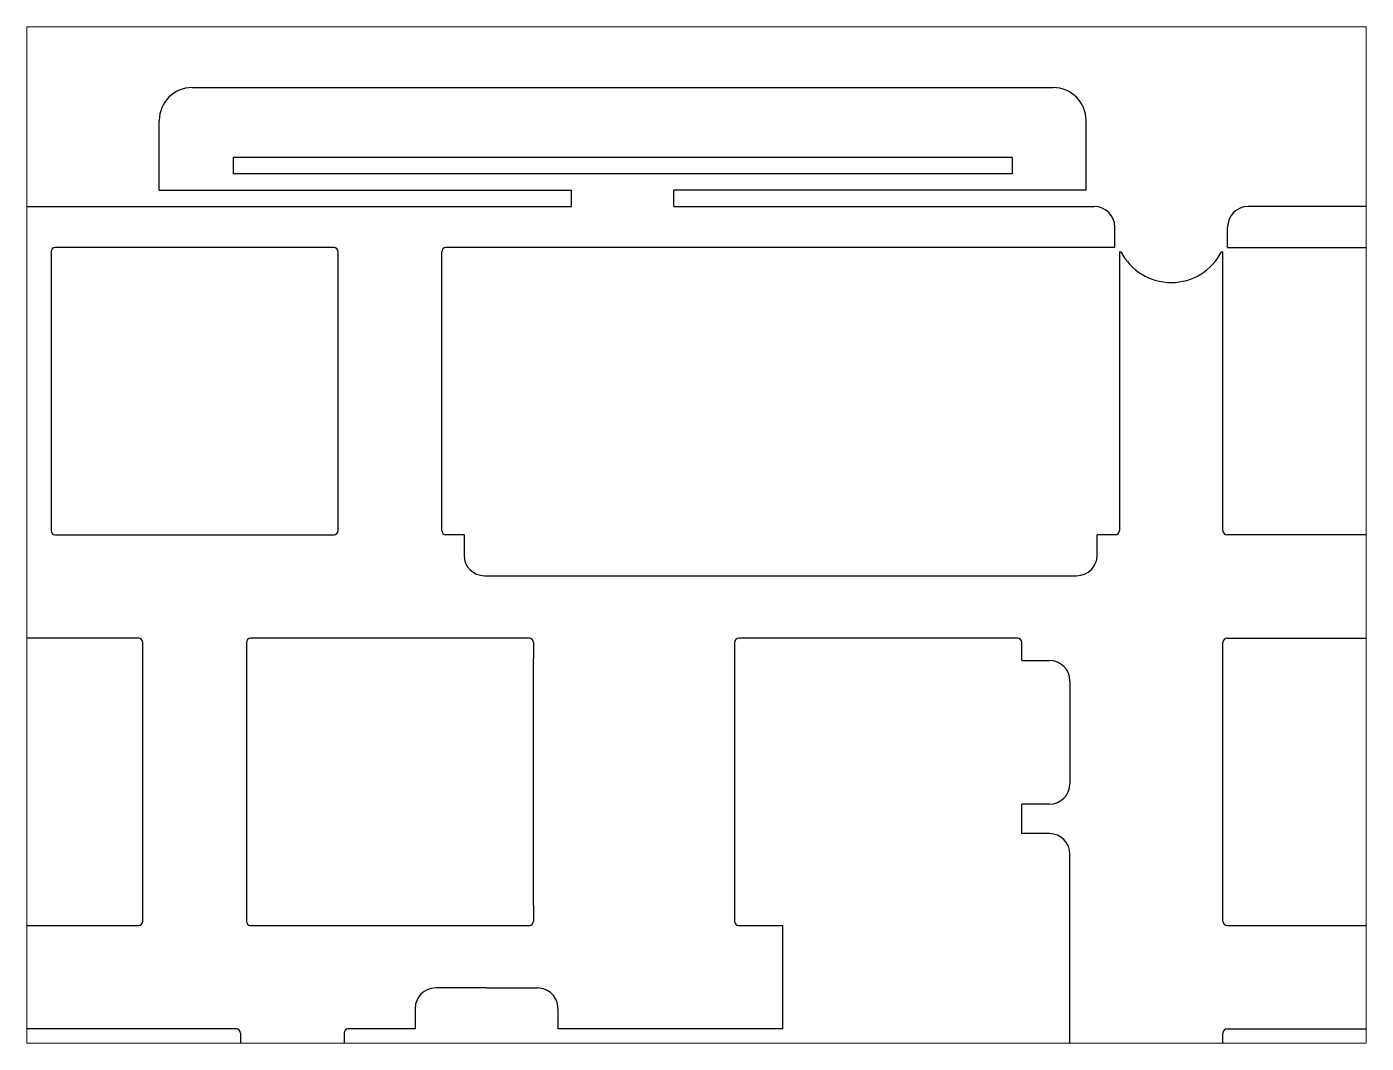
# Paper-space layout 'Layout1' of a CAD drawing. Header units: millimetres. Extents: x 26 to 231, y 20 to 176.
# The model-space entities are those that its viewports show. They can reach past a viewport. Long polylines and large blocks are cut down to what shows.
import ezdxf

# ---------------------------------------------------------------- set-up
doc = ezdxf.new("R2010")
doc.units = ezdxf.units.MM

msp = doc.modelspace()

# ---------------------------------------------------------------- linework, layer by layer
at = {"color": 7, "linetype": 'Continuous', "lineweight": 25}
for p, q in [((1947.478, 1451.606), (1989.478, 1451.606)), ((1945.878, 1446.606), (1945.878, 1450.006)), ((1991.078, 1446.606), (1991.078, 1450.006)), ((1987.478, 1448.206), (1949.478, 1448.206)), ((1949.478, 1448.206), (1949.478, 1447.406)), ((1987.478, 1448.206), (1987.478, 1447.406)), ((1987.478, 1447.406), (1949.478, 1447.406)), ((1945.878, 1446.606), (1965.978, 1446.606)), ((1965.978, 1445.806), (1965.978, 1446.606)), ((1970.978, 1445.806), (1970.978, 1446.606)), ((1991.078, 1446.606), (1970.978, 1446.606)), ((1901.378, 1445.806), (1965.978, 1445.806)), ((1970.978, 1445.806), (1991.478, 1445.806)), ((2011.753, 1445.806), (1998.978, 1445.806)), ((1992.478, 1443.806), (1992.478, 1444.806)), ((1997.978, 1443.806), (1997.978, 1444.806)), ((1940.603, 1443.606), (1940.603, 1430.006)), ((1954.403, 1443.806), (1940.803, 1443.806)), ((1954.603, 1430.006), (1954.603, 1443.606)), ((1959.653, 1430.006), (1959.653, 1443.606)), ((1992.478, 1443.806), (1959.853, 1443.806)), ((1992.703, 1443.606), (1992.703, 1430.006)), ((1992.703, 1443.606), (1992.776, 1443.606)), ((1997.68, 1443.606), (1997.753, 1443.606)), ((1997.753, 1430.006), (1997.753, 1443.606)), ((1997.978, 1443.806), (2011.553, 1443.806)), ((1940.803, 1429.806), (1954.403, 1429.806)), ((1960.74, 1429.806), (1959.853, 1429.806)), ((1960.74, 1429.806), (1960.74, 1428.806)), ((1991.616, 1428.806), (1991.616, 1429.806)), ((1992.503, 1429.806), (1991.616, 1429.806)), ((2011.553, 1429.806), (1997.953, 1429.806)), ((1961.74, 1427.806), (1990.616, 1427.806)), ((1944.878, 1424.756), (1931.278, 1424.756)), ((1963.928, 1424.756), (1950.328, 1424.756)), ((1987.738, 1424.756), (1974.138, 1424.756)), ((1997.953, 1424.756), (1998.745, 1424.756)), ((1998.753, 1424.756), (1998.745, 1424.756)), ((1998.753, 1424.756), (2010.753, 1424.756)), ((1945.078, 1410.956), (1945.078, 1424.556)), ((1950.128, 1424.556), (1950.128, 1410.956)), ((1964.128, 1424.556), (1964.128, 1423.762)), ((1973.938, 1424.556), (1973.938, 1410.956)), ((1987.938, 1423.823), (1987.938, 1424.556)), ((1997.753, 1410.956), (1997.753, 1424.556)), ((1964.128, 1423.756), (1964.128, 1423.762)), ((1964.128, 1411.756), (1964.128, 1423.756)), ((1987.94, 1423.669), (1987.94, 1423.756)), ((1987.94, 1423.669), (1989.29, 1423.669)), ((1990.29, 1422.669), (1990.29, 1417.664)), ((1987.94, 1415.231), (1987.94, 1416.669)), ((1989.29, 1416.669), (1987.94, 1416.669)), ((1989.29, 1415.231), (1987.94, 1415.231)), ((1990.29, 1402.231), (1990.29, 1414.231)), ((1964.128, 1411.75), (1964.128, 1411.756)), ((1964.128, 1411.75), (1964.128, 1410.956)), ((1931.278, 1410.756), (1944.878, 1410.756)), ((1950.328, 1410.756), (1963.928, 1410.756)), ((1974.138, 1410.756), (1976.29, 1410.756)), ((1976.29, 1405.706), (1976.29, 1410.756)), ((1997.953, 1410.756), (2011.553, 1410.756)), ((1961.859, 1407.706), (1959.359, 1407.706)), ((1961.859, 1407.706), (1964.323, 1407.705)), ((1958.359, 1406.706), (1958.359, 1405.706)), ((1965.323, 1406.705), (1965.323, 1405.706)), ((1949.64, 1405.706), (1936.04, 1405.706)), ((1958.359, 1405.706), (1955.09, 1405.706)), ((1976.29, 1405.706), (1965.323, 1405.706)), ((1997.953, 1405.706), (1998.748, 1405.706)), ((1998.753, 1405.706), (1998.748, 1405.706)), ((1998.753, 1405.706), (2010.753, 1405.706)), ((1949.84, 1405.506), (1949.84, 1404.739)), ((1954.89, 1405.506), (1954.89, 1391.906)), ((1997.753, 1391.906), (1997.753, 1405.506)), ((1949.84, 1392.706), (1949.84, 1404.706))]:
    msp.add_line(p, q, dxfattribs=at)
for centre, radius, start, end in [((1947.478, 1450.006), 1.6, 90, 180), ((1989.478, 1450.006), 1.6, 0, 90), ((1991.478, 1444.806), 1, 360, 90), ((1998.978, 1444.806), 1, 90, 180), ((1940.803, 1443.606), 0.2, 90, 180), ((1954.403, 1443.606), 0.2, 360, 90), ((1959.853, 1443.606), 0.2, 90, 180), ((1995.228, 1444.852), 2.75, 206.93689, 333.06311), ((1940.803, 1430.006), 0.2, 180, 270), ((1954.403, 1430.006), 0.2, 270, 0), ((1959.853, 1430.006), 0.2, 180, 270), ((1992.503, 1430.006), 0.2, 270, 0), ((1997.953, 1430.006), 0.2, 180, 270), ((1961.74, 1428.806), 1, 180, 270), ((1990.616, 1428.806), 1, 270, 0), ((1944.878, 1424.556), 0.2, 360, 90), ((1950.328, 1424.556), 0.2, 90, 180), ((1963.928, 1424.556), 0.2, 360, 90), ((1974.138, 1424.556), 0.2, 90, 180), ((1987.738, 1424.556), 0.2, 360, 90), ((1997.953, 1424.556), 0.2, 90, 180), ((1986.94, 1423.756), 1, 0, 3.83444), ((1989.29, 1422.669), 1, 360, 90), ((1989.29, 1417.669), 1, 269.99999, 359.71683), ((1989.29, 1414.231), 1, 0, 90), ((1944.878, 1410.956), 0.2, 270, 0), ((1950.328, 1410.956), 0.2, 180, 270), ((1963.928, 1410.956), 0.2, 270, 0), ((1974.138, 1410.956), 0.2, 180, 270), ((1997.953, 1410.956), 0.2, 180, 270), ((1959.359, 1406.706), 1, 90, 180), ((1964.323, 1406.705), 1, 360, 90.00086), ((1949.64, 1405.506), 0.2, 0, 90), ((1955.09, 1405.506), 0.2, 90, 180), ((1997.953, 1405.506), 0.2, 90, 180), ((1948.84, 1404.706), 1, 0, 1.91935)]:
    msp.add_arc(centre, radius, start, end, dxfattribs=at)

psp = doc.layouts.get("Layout1")

# ---------------------------------------------------------------- viewports
at = {"layer": '0'}
psp.add_viewport(center=(128.5, 97.5), size=(205.6, 156), view_center_point=(1972.078, 1429.792), view_height=49.56048, dxfattribs=at)

doc.saveas('drawing.dxf')
